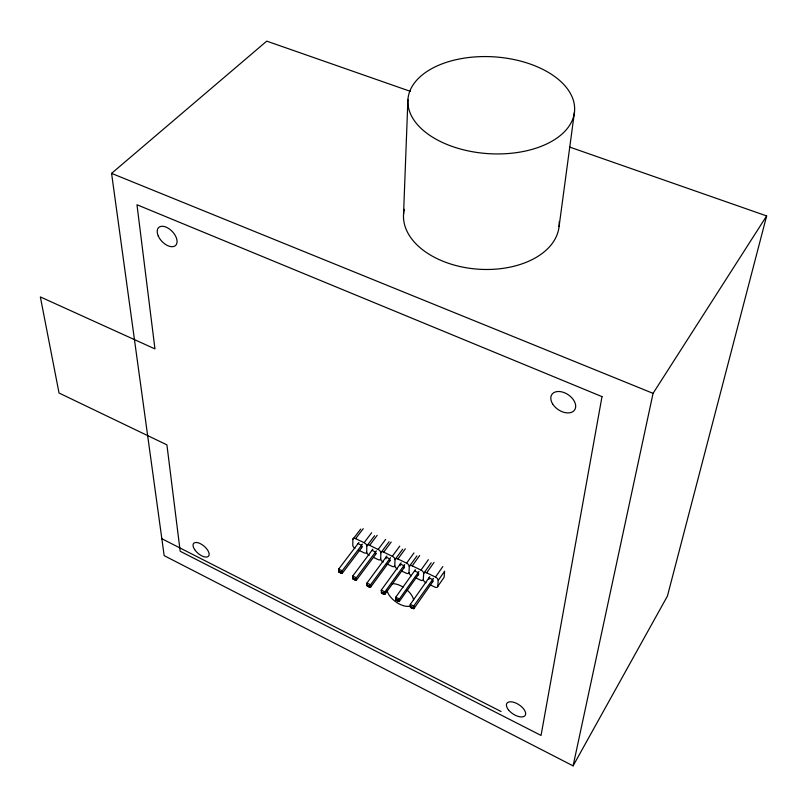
<?xml version="1.0" encoding="UTF-8"?>
<svg xmlns="http://www.w3.org/2000/svg" width="807" height="807" viewBox="0 0 807 807"><rect width="100%" height="100%" fill="white"/><g stroke="black" fill="none" stroke-linecap="round" stroke-linejoin="round"><path stroke-width="1.21" d="M360.679 529.099L352.871 539.288L352.82 545.381A3.188 1.695 37.9 0 0 354.919 548.326M376.324 553.431L356.291 580.314L353.173 579.224L352.75 576.037L372.854 549.194M353.173 579.224L352.75 576.037L356.321 577.802L356.291 580.314L352.72 578.558M354.505 579.88L354.515 578.942L356.321 577.802L376.385 550.899M361.516 547.842L361.556 545.28L358.056 543.585M369.192 555.287A3.208 1.705 37.5 0 1 366.691 552.099L366.812 546.006L374.559 535.737M390.386 560.219L370.504 587.325L367.377 586.235L366.963 583.037L386.916 555.983M367.377 586.235L366.963 583.037L370.564 584.813L370.504 587.325L366.913 585.549M368.728 586.891L368.749 585.953L370.564 584.813L390.487 557.698M375.477 554.591L375.548 552.028L372.017 550.324M383.174 562.055A3.218 1.715 37.1 0 1 380.682 558.868L380.864 552.785L389.095 541.709M404.569 567.069L384.838 594.396L381.701 593.296L381.287 590.099L401.099 562.822M381.701 593.296L381.287 590.099L384.919 591.884L384.838 594.396L381.217 592.6M383.063 593.962L383.093 593.024L384.919 591.884L404.69 564.547M386.028 558.817L386.089 557.112L389.65 558.827L389.559 561.4M403.55 214.248L407.908 99.624M397.478 568.985A3.238 1.725 36.8 0 1 394.774 565.687L395.027 559.614L402.663 549.174M418.853 573.969L399.283 601.518L396.146 600.418L395.743 597.21L415.393 569.712M396.146 600.418L395.743 597.21L399.394 599.016L399.283 601.518L395.632 599.712M397.518 601.094L397.558 600.156L399.394 599.016L419.004 571.457M400.191 565.667L400.272 563.952L403.863 565.687L403.742 568.249M411.479 575.764A3.258 1.735 36.4 0 1 408.978 572.556L409.3 566.494L416.876 555.973M433.258 580.929L413.84 608.7L410.702 607.6L410.299 604.382L429.798 576.652M410.702 607.6L410.299 604.382L413.991 606.198L413.84 608.7L410.168 606.884M412.084 608.286L433.44 578.417M418.036 575.159L418.187 572.607L414.566 570.852M426.005 582.805A3.268 1.755 36 0 1 423.302 579.487L423.695 573.424L431.21 562.822M428.87 579.517L428.981 577.812L432.633 579.567L432.451 582.129M437.737 586.467L438.201 580.425L444.607 571.215L444.122 577.277L437.737 586.467A3.278 1.755 35.8 0 1 434.741 587.042L430.373 584.924M559.069 226.596L574.493 111.891A83.525 48.481 3.8 0 0 454.099 60.152A83.525 48.481 3.8 0 0 445.151 143.686A83.525 48.481 3.8 0 0 574.493 111.891M410.511 91.403L266.734 41.137L111.578 173.374L164.164 555.64L573.101 765.863L653.065 393.352L766.65 215.933L569.53 147.015M766.65 215.933L667.429 596.07L573.101 765.863M438.201 580.425A3.299 1.775 35.9 0 0 435.487 577.066L442.811 566.585M352.871 539.288A3.208 1.705 37.9 0 1 355.625 538.622L364.098 542.697A3.218 1.715 37.7 0 1 366.812 546.006A3.218 1.715 37.6 0 1 369.616 545.35L378.15 549.456A3.228 1.725 37.3 0 1 380.864 552.785A3.238 1.735 37.2 0 1 383.708 552.139L392.313 556.275A3.248 1.735 37 0 1 395.027 559.614A3.248 1.745 36.8 0 1 397.912 558.979L406.587 563.155A3.258 1.755 36.6 0 1 409.3 566.494A3.268 1.755 36.5 0 1 412.236 565.868L420.972 570.075A3.278 1.765 36.2 0 1 423.695 573.424A3.289 1.765 36.1 0 1 426.671 572.819L434.035 562.398M420.972 570.075L428.366 559.695M412.236 565.868L419.66 555.539M406.587 563.155L413.971 552.926M397.912 558.979L405.336 548.81M392.313 556.275L399.758 546.137M383.708 552.139L391.183 542.052M378.15 549.456L385.645 539.399M369.616 545.35L377.151 535.344M362.363 546.692L342.188 573.363L339.071 572.264L338.647 569.096L358.903 542.465M362.404 544.16L342.188 570.842L340.403 571.981L340.403 572.92M364.098 542.697L371.654 532.721M355.625 538.622L363.221 528.686M111.578 173.374L653.065 393.352M426.671 572.819L435.487 577.066M358.671 550.192L363.917 552.734A3.198 1.695 37.6 0 0 366.691 552.099M373.631 557.435L377.858 559.493A3.218 1.705 37.3 0 0 380.682 558.868M386.583 563.71L391.909 566.292A3.228 1.725 36.9 0 0 394.774 565.687M401.775 571.074L406.082 573.152A3.248 1.735 36.6 0 0 408.978 572.556M414.939 577.449L420.356 580.072A3.268 1.745 36.2 0 0 423.302 579.487M338.647 571.618L342.188 573.363L342.188 570.842L338.647 569.096L339.071 571.326L340.403 571.981M353.184 578.276L354.515 578.942M367.397 585.287L368.749 585.953M381.731 592.358L383.093 593.024M396.187 599.48L397.558 600.156M410.753 606.662L412.135 607.348M161.834 538.723L501.056 711.512M339.071 571.326L339.071 572.264M410.39 606.017A15.626 8.151 36.5 0 1 396.53 602.355A15.626 8.151 36.5 0 1 386.987 590.28M392.061 583.683A15.626 8.151 36.5 0 1 403.137 587.113M406.859 589.846A15.626 8.151 36.5 0 1 413.618 599.914M559.221 221.612A78.017 49.53 4.2 0 1 477.038 269.104A78.017 49.53 4.2 0 1 404.267 209.346M602.002 396.63L541.053 735.429L180.183 551.262L166.918 444.859L59.042 393.019L40.35 296.926L154.954 348.906L136.978 204.756L602.002 396.63M552.613 403.904A13.759 8.978 34.1 0 0 574.17 410.521A13.759 8.978 34.1 0 0 562.953 392.192A13.759 8.978 34.1 0 0 552.613 403.904M158.233 235.906A12.337 7.162 46.6 0 0 175.422 245.631A12.337 7.162 46.6 0 0 167.765 227.947A12.337 7.162 46.6 0 0 158.233 235.906M508.46 709.857A10.985 5.488 33.4 0 0 525.004 715.668A10.985 5.488 33.4 0 0 514.614 702.564A10.985 5.488 33.4 0 0 508.46 709.857M194.658 549.587A9.825 4.691 40.5 0 0 208.529 556.205A9.825 4.691 40.5 0 0 200.116 543.555A9.825 4.691 40.5 0 0 194.658 549.587"/></g></svg>
